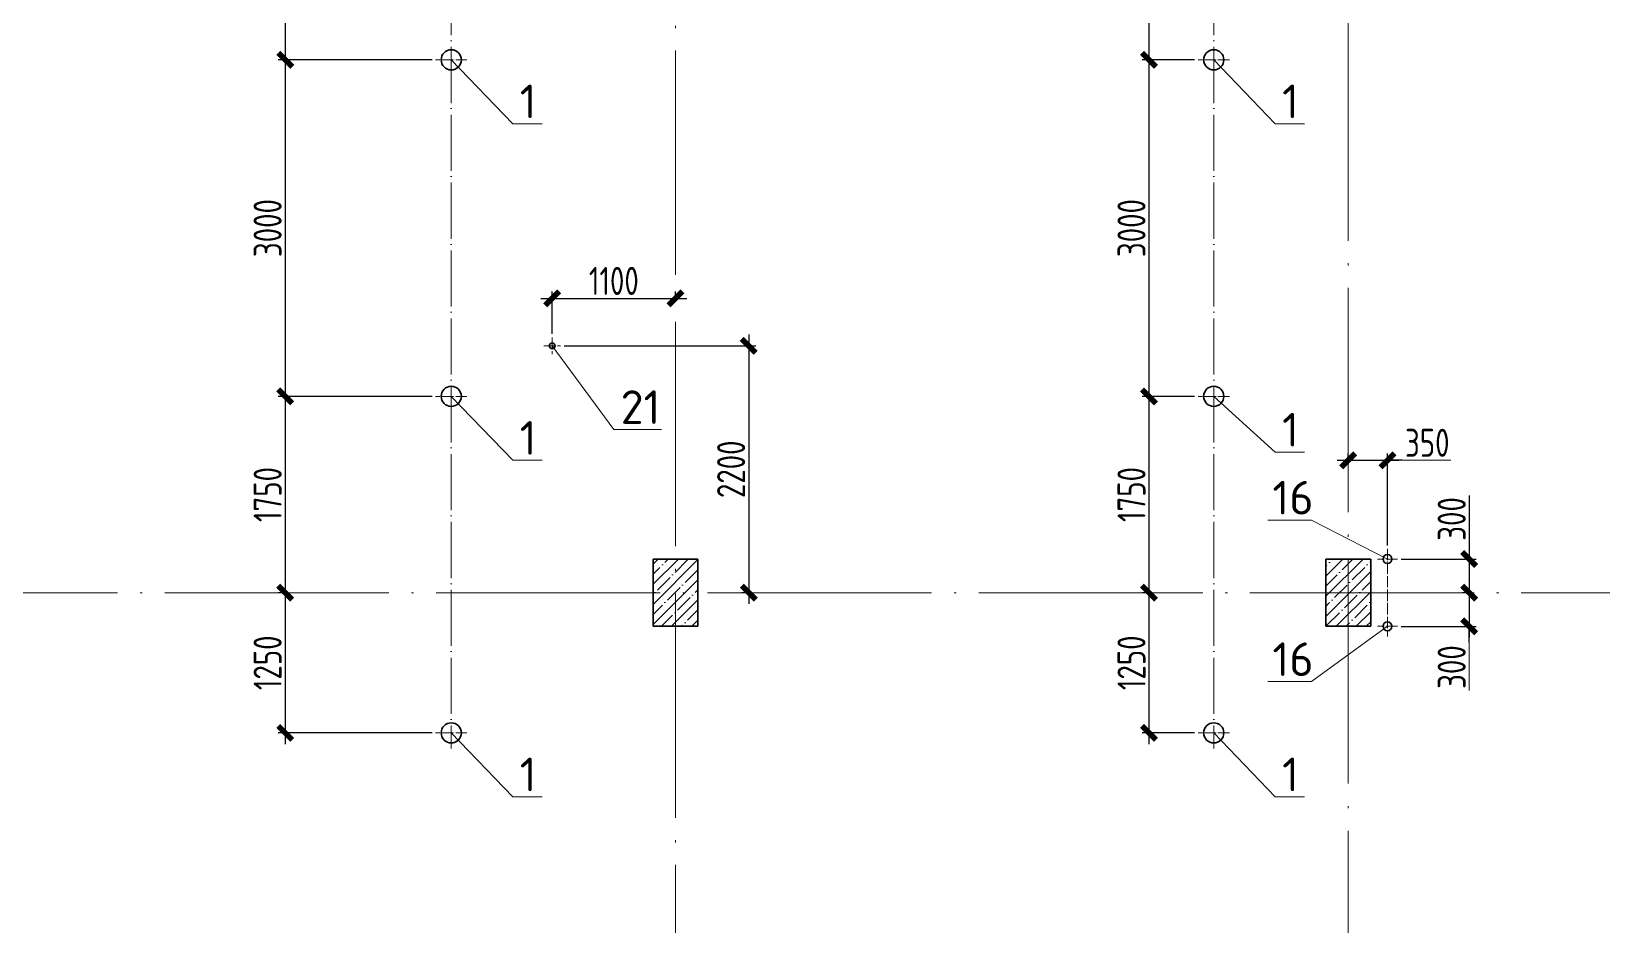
# Model space of a CAD drawing. Extents: x -965262 to 1142518, y -357520 to 71675.
# Drawn here: x 414592 to 428597, y -221560 to -213598 of the extents above; entities that cross this region are included whole.
import ezdxf

# ---------------------------------------------------------------- set-up
doc = ezdxf.new("R2010")
doc.units = 0
doc.header["$LTSCALE"] = 10
doc.linetypes.add('DOTE', pattern=[2.42, 2, -0.2, 0.02, -0.2])
doc.layers.get('0').update_dxf_attribs({"linetype": 'CONTINUOUS', "lineweight": 30})
doc.layers.get('Defpoints').update_dxf_attribs({"linetype": 'CONTINUOUS'})
doc.layers.add('DOTE', color=7, linetype='DOTE', lineweight=9)
doc.styles.add('GOST 2.304', font='isocpeur.ttf', dxfattribs={"width": 0.75, "height": 250})
doc.styles.get("Standard").update_dxf_attribs({"font": 'isocpeur.ttf', "height": 300})
doc.dimstyles.new('SPDS', dxfattribs={"dimscale": 50, "dimtxt": 2.5, "dimasz": 2.5, "dimexe": 1.25, "dimexo": 0.625, "dimtad": 1, "dimdec": 0, "dimrnd": 0.001, "dimtxsty": 'GOST 2.304', "dimblk": 'ARCHTICK', "dimblk1": 'ARCHTICK', "dimblk2": 'ARCHTICK', "dimcen": 2.5, "dimdle": 2, "dimadec": 0, "dimazin": 2, "dimtfac": 0.75, "dimtdec": 4, "dimtmove": 1, "dimatfit": 3, "dimfxl": 1, "dimtolj": 1, "dimarcsym": 0})
pattern_1 = [(45, (347794.75, -221720.88), (-89.80256, 89.80256), []), (45, (347884.56, -221720.88), (-89.80256, 89.80256), [158.75, -31.75, 0, -31.75])]

# ---------------------------------------------------------------- blocks, each defined once
blk = doc.blocks.new('_ArchTick')
at = {"color": 0, "linetype": 'ByBlock', "lineweight": 0, "const_width": 0.4}
blk.add_lwpolyline([(-0.5, -0.5), (0.5, 0.5)], dxfattribs=at)
blk = doc.blocks.new('*D1934')
at = {"color": 0, "lineweight": -2, "ltscale": 100, "transparency": 16777216}
for p, q in [((416856, -212501), (416856, -213951)), ((416824, -212601), (416793, -212601)), ((418166, -213851), (416793, -213851))]:
    blk.add_line(p, q, dxfattribs=at)
at = {"layer": 'Defpoints', "color": 0, "lineweight": 15, "ltscale": 100, "transparency": 16777216}
for p in [(416856, -212601), (416856, -213851), (418197, -213851)]:
    blk.add_point(p, dxfattribs=at)
at = {"color": 0, "lineweight": -2, "ltscale": 100, "transparency": 16777216, "xscale": 125, "yscale": 125, "zscale": 125}
for p, rotation in [((416856, -212601), 90), ((416856, -213851), 270)]:
    blk.add_blockref('_ArchTick', p, dxfattribs=dict(at, rotation=rotation))
at = {"color": 0, "lineweight": 15, "ltscale": 100, "transparency": 16777216, "insert": (416699, -213226), "char_height": 250, "attachment_point": 5, "rotation": 90, "style": 'GOST 2.304', "bg_fill": 3, "box_fill_scale": 1.1, "bg_fill_color": 256, "bg_fill_true_color": 13158600, "bg_fill_transparency": 0}
blk.add_mtext('\\A1;1250', dxfattribs=at)
blk = doc.blocks.new('*D1935')
at = {"color": 0, "lineweight": -2, "ltscale": 100, "transparency": 16777216}
for p, q in [((416856, -213751), (416856, -216951)), ((418166, -213851), (416793, -213851)), ((418166, -216851), (416793, -216851))]:
    blk.add_line(p, q, dxfattribs=at)
at = {"layer": 'Defpoints', "color": 0, "lineweight": 15, "ltscale": 100, "transparency": 16777216}
for p in [(418197, -213851), (416856, -216851), (418197, -216851)]:
    blk.add_point(p, dxfattribs=at)
at = {"color": 0, "lineweight": -2, "ltscale": 100, "transparency": 16777216, "xscale": 125, "yscale": 125, "zscale": 125}
for p, rotation in [((416856, -213851), 90), ((416856, -216851), 270)]:
    blk.add_blockref('_ArchTick', p, dxfattribs=dict(at, rotation=rotation))
at = {"color": 0, "lineweight": 15, "ltscale": 100, "transparency": 16777216, "insert": (416699, -215351), "char_height": 250, "attachment_point": 5, "rotation": 90, "style": 'GOST 2.304', "bg_fill": 3, "box_fill_scale": 1.1, "bg_fill_color": 256, "bg_fill_true_color": 13158600, "bg_fill_transparency": 0}
blk.add_mtext('\\A1;3000', dxfattribs=at)
blk = doc.blocks.new('*D1936')
at = {"color": 0, "lineweight": -2, "ltscale": 100, "transparency": 16777216}
for p, q in [((416856, -216751), (416856, -218701)), ((418166, -216851), (416793, -216851)), ((416824, -218601), (416793, -218601))]:
    blk.add_line(p, q, dxfattribs=at)
at = {"layer": 'Defpoints', "color": 0, "lineweight": 15, "ltscale": 100, "transparency": 16777216}
for p in [(418197, -216851), (416856, -218601), (416856, -218601)]:
    blk.add_point(p, dxfattribs=at)
at = {"color": 0, "lineweight": -2, "ltscale": 100, "transparency": 16777216, "xscale": 125, "yscale": 125, "zscale": 125}
for p, rotation in [((416856, -216851), 90), ((416856, -218601), 270)]:
    blk.add_blockref('_ArchTick', p, dxfattribs=dict(at, rotation=rotation))
at = {"color": 0, "lineweight": 15, "ltscale": 100, "transparency": 16777216, "insert": (416699, -217726), "char_height": 250, "attachment_point": 5, "rotation": 90, "style": 'GOST 2.304', "bg_fill": 3, "box_fill_scale": 1.1, "bg_fill_color": 256, "bg_fill_true_color": 13158600, "bg_fill_transparency": 0}
blk.add_mtext('\\A1;1750', dxfattribs=at)
blk = doc.blocks.new('*D1937')
at = {"color": 0, "lineweight": -2, "ltscale": 100, "transparency": 16777216}
for p, q in [((416824, -218601), (416793, -218601)), ((416856, -218501), (416856, -219951)), ((418166, -219851), (416793, -219851))]:
    blk.add_line(p, q, dxfattribs=at)
at = {"layer": 'Defpoints', "color": 0, "lineweight": 15, "ltscale": 100, "transparency": 16777216}
for p in [(416856, -218601), (416856, -219851), (418197, -219851)]:
    blk.add_point(p, dxfattribs=at)
at = {"color": 0, "lineweight": -2, "ltscale": 100, "transparency": 16777216, "xscale": 125, "yscale": 125, "zscale": 125}
for p, rotation in [((416856, -218601), 90), ((416856, -219851), 270)]:
    blk.add_blockref('_ArchTick', p, dxfattribs=dict(at, rotation=rotation))
at = {"color": 0, "lineweight": 15, "ltscale": 100, "transparency": 16777216, "insert": (416699, -219226), "char_height": 250, "attachment_point": 5, "rotation": 90, "style": 'GOST 2.304', "bg_fill": 3, "box_fill_scale": 1.1, "bg_fill_color": 256, "bg_fill_true_color": 13158600, "bg_fill_transparency": 0}
blk.add_mtext('\\A1;1250', dxfattribs=at)
blk = doc.blocks.new('*D1947')
at = {"color": 0, "lineweight": -2, "ltscale": 100, "transparency": 16777216}
for p, q in [((424560, -212501), (424560, -213951)), ((424529, -212601), (424498, -212601)), ((424966, -213851), (424498, -213851))]:
    blk.add_line(p, q, dxfattribs=at)
at = {"layer": 'Defpoints', "color": 0, "lineweight": 15, "ltscale": 100, "transparency": 16777216}
for p in [(424560, -212601), (424560, -213851), (424997, -213851)]:
    blk.add_point(p, dxfattribs=at)
at = {"color": 0, "lineweight": -2, "ltscale": 100, "transparency": 16777216, "xscale": 125, "yscale": 125, "zscale": 125}
for p, rotation in [((424560, -212601), 90), ((424560, -213851), 270)]:
    blk.add_blockref('_ArchTick', p, dxfattribs=dict(at, rotation=rotation))
at = {"color": 0, "lineweight": 15, "ltscale": 100, "transparency": 16777216, "insert": (424404, -213226), "char_height": 250, "attachment_point": 5, "rotation": 90, "style": 'GOST 2.304', "bg_fill": 3, "box_fill_scale": 1.1, "bg_fill_color": 256, "bg_fill_true_color": 13158600, "bg_fill_transparency": 0}
blk.add_mtext('\\A1;1250', dxfattribs=at)
blk = doc.blocks.new('*D1948')
at = {"color": 0, "lineweight": -2, "ltscale": 100, "transparency": 16777216}
for p, q in [((424560, -213751), (424560, -216951)), ((424966, -213851), (424498, -213851)), ((424966, -216851), (424498, -216851))]:
    blk.add_line(p, q, dxfattribs=at)
at = {"layer": 'Defpoints', "color": 0, "lineweight": 15, "ltscale": 100, "transparency": 16777216}
for p in [(424997, -213851), (424560, -216851), (424997, -216851)]:
    blk.add_point(p, dxfattribs=at)
at = {"color": 0, "lineweight": -2, "ltscale": 100, "transparency": 16777216, "xscale": 125, "yscale": 125, "zscale": 125}
for p, rotation in [((424560, -213851), 90), ((424560, -216851), 270)]:
    blk.add_blockref('_ArchTick', p, dxfattribs=dict(at, rotation=rotation))
at = {"color": 0, "lineweight": 15, "ltscale": 100, "transparency": 16777216, "insert": (424404, -215351), "char_height": 250, "attachment_point": 5, "rotation": 90, "style": 'GOST 2.304', "bg_fill": 3, "box_fill_scale": 1.1, "bg_fill_color": 256, "bg_fill_true_color": 13158600, "bg_fill_transparency": 0}
blk.add_mtext('\\A1;3000', dxfattribs=at)
blk = doc.blocks.new('*D1939')
at = {"color": 0, "lineweight": -2, "ltscale": 100, "transparency": 16777216}
for p, q in [((424560, -216751), (424560, -218701)), ((424966, -216851), (424498, -216851)), ((424529, -218601), (424498, -218601))]:
    blk.add_line(p, q, dxfattribs=at)
at = {"layer": 'Defpoints', "color": 0, "lineweight": 15, "ltscale": 100, "transparency": 16777216}
for p in [(424997, -216851), (424560, -218601), (424560, -218601)]:
    blk.add_point(p, dxfattribs=at)
at = {"color": 0, "lineweight": -2, "ltscale": 100, "transparency": 16777216, "xscale": 125, "yscale": 125, "zscale": 125}
for p, rotation in [((424560, -216851), 90), ((424560, -218601), 270)]:
    blk.add_blockref('_ArchTick', p, dxfattribs=dict(at, rotation=rotation))
at = {"color": 0, "lineweight": 15, "ltscale": 100, "transparency": 16777216, "insert": (424404, -217726), "char_height": 250, "attachment_point": 5, "rotation": 90, "style": 'GOST 2.304', "bg_fill": 3, "box_fill_scale": 1.1, "bg_fill_color": 256, "bg_fill_true_color": 13158600, "bg_fill_transparency": 0}
blk.add_mtext('\\A1;1750', dxfattribs=at)
blk = doc.blocks.new('*D1949')
at = {"color": 0, "lineweight": -2, "ltscale": 100, "transparency": 16777216}
for p, q in [((424529, -218601), (424498, -218601)), ((424560, -218501), (424560, -219951)), ((424966, -219851), (424498, -219851))]:
    blk.add_line(p, q, dxfattribs=at)
at = {"layer": 'Defpoints', "color": 0, "lineweight": 15, "ltscale": 100, "transparency": 16777216}
for p in [(424560, -218601), (424560, -219851), (424997, -219851)]:
    blk.add_point(p, dxfattribs=at)
at = {"color": 0, "lineweight": -2, "ltscale": 100, "transparency": 16777216, "xscale": 125, "yscale": 125, "zscale": 125}
for p, rotation in [((424560, -218601), 90), ((424560, -219851), 270)]:
    blk.add_blockref('_ArchTick', p, dxfattribs=dict(at, rotation=rotation))
at = {"color": 0, "lineweight": 15, "ltscale": 100, "transparency": 16777216, "insert": (424404, -219226), "char_height": 250, "attachment_point": 5, "rotation": 90, "style": 'GOST 2.304', "bg_fill": 3, "box_fill_scale": 1.1, "bg_fill_color": 256, "bg_fill_true_color": 13158600, "bg_fill_transparency": 0}
blk.add_mtext('\\A1;1250', dxfattribs=at)
blk = doc.blocks.new('*D1951')
at = {"color": 0, "lineweight": -2, "ltscale": 100, "transparency": 16777216}
for p, q in [((419237, -216295), (419237, -215915)), ((420337, -215947), (420337, -215915)), ((419137, -215978), (420437, -215978))]:
    blk.add_line(p, q, dxfattribs=at)
at = {"layer": 'Defpoints', "color": 0, "lineweight": 15, "ltscale": 100, "transparency": 16777216}
for p in [(420337, -215978), (420337, -215978), (419237, -216326)]:
    blk.add_point(p, dxfattribs=at)
at = {"color": 0, "lineweight": -2, "ltscale": 100, "transparency": 16777216, "xscale": 125, "yscale": 125, "zscale": 125, "rotation": 180}
blk.add_blockref('_ArchTick', (419237, -215978), dxfattribs=at)
at = {"color": 0, "lineweight": -2, "ltscale": 100, "transparency": 16777216, "xscale": 125, "yscale": 125, "zscale": 125}
blk.add_blockref('_ArchTick', (420337, -215978), dxfattribs=at)
at = {"color": 0, "lineweight": 15, "ltscale": 100, "transparency": 16777216, "insert": (419787, -215822), "char_height": 250, "attachment_point": 5, "style": 'GOST 2.304', "bg_fill": 3, "box_fill_scale": 1.1, "bg_fill_color": 256, "bg_fill_true_color": 13158600, "bg_fill_transparency": 0}
blk.add_mtext('\\A1;1100', dxfattribs=at)
blk = doc.blocks.new('*D1942')
at = {"color": 0, "lineweight": -2, "ltscale": 100, "transparency": 16777216}
for p, q in [((420990, -216301), (420990, -218701)), ((419343, -216401), (421052, -216401)), ((420958, -218601), (420927, -218601))]:
    blk.add_line(p, q, dxfattribs=at)
at = {"layer": 'Defpoints', "color": 0, "lineweight": 15, "ltscale": 100, "transparency": 16777216}
for p in [(419312, -216401), (420990, -218601), (420990, -218601)]:
    blk.add_point(p, dxfattribs=at)
at = {"color": 0, "lineweight": -2, "ltscale": 100, "transparency": 16777216, "xscale": 125, "yscale": 125, "zscale": 125}
for p, rotation in [((420990, -216401), 90), ((420990, -218601), 270)]:
    blk.add_blockref('_ArchTick', p, dxfattribs=dict(at, rotation=rotation))
at = {"color": 0, "lineweight": 15, "ltscale": 100, "transparency": 16777216, "insert": (420833, -217501), "char_height": 250, "attachment_point": 5, "rotation": 90, "style": 'GOST 2.304', "bg_fill": 3, "box_fill_scale": 1.1, "bg_fill_color": 256, "bg_fill_true_color": 13158600, "bg_fill_transparency": 0}
blk.add_mtext('\\A1;2200', dxfattribs=at)
blk = doc.blocks.new('*D1952')
at = {"color": 0, "lineweight": -2, "ltscale": 100, "transparency": 16777216}
for p, q in [((426237, -217421), (426787, -217421)), ((426337, -217390), (426337, -217359)), ((426687, -218180), (426687, -217359)), ((427252, -217421), (426687, -217421))]:
    blk.add_line(p, q, dxfattribs=at)
at = {"layer": 'Defpoints', "color": 0, "lineweight": 15, "ltscale": 100, "transparency": 16777216}
for p in [(426337, -217421), (426687, -217421), (426687, -218211)]:
    blk.add_point(p, dxfattribs=at)
at = {"color": 0, "lineweight": -2, "ltscale": 100, "transparency": 16777216, "xscale": 125, "yscale": 125, "zscale": 125, "rotation": 180}
blk.add_blockref('_ArchTick', (426337, -217421), dxfattribs=at)
at = {"color": 0, "lineweight": 15, "ltscale": 100, "transparency": 16777216, "insert": (427042, -217265), "char_height": 250, "attachment_point": 5, "style": 'GOST 2.304', "bg_fill": 3, "box_fill_scale": 1.1, "bg_fill_color": 256, "bg_fill_true_color": 13158600, "bg_fill_transparency": 0}
blk.add_mtext('\\A1;350', dxfattribs=at)
at = {"color": 0, "lineweight": -2, "ltscale": 100, "transparency": 16777216, "xscale": 125, "yscale": 125, "zscale": 125}
blk.add_blockref('_ArchTick', (426687, -217421), dxfattribs=at)
blk = doc.blocks.new('*D1943')
at = {"color": 0, "lineweight": -2, "ltscale": 100, "transparency": 16777216}
for p, q in [((427416, -217735), (427416, -218301)), ((426808, -218301), (427479, -218301)), ((427416, -218201), (427416, -218701)), ((427385, -218601), (427354, -218601))]:
    blk.add_line(p, q, dxfattribs=at)
at = {"layer": 'Defpoints', "color": 0, "lineweight": 15, "ltscale": 100, "transparency": 16777216}
for p in [(426777, -218301), (427416, -218601), (427416, -218601)]:
    blk.add_point(p, dxfattribs=at)
at = {"color": 0, "lineweight": -2, "ltscale": 100, "transparency": 16777216, "xscale": 125, "yscale": 125, "zscale": 125, "rotation": 270}
blk.add_blockref('_ArchTick', (427416, -218601), dxfattribs=at)
at = {"color": 0, "lineweight": 15, "ltscale": 100, "transparency": 16777216, "insert": (427260, -217944), "char_height": 250, "attachment_point": 5, "rotation": 90, "style": 'GOST 2.304', "bg_fill": 3, "box_fill_scale": 1.1, "bg_fill_color": 256, "bg_fill_true_color": 13158600, "bg_fill_transparency": 0}
blk.add_mtext('\\A1;300', dxfattribs=at)
at = {"color": 0, "lineweight": -2, "ltscale": 100, "transparency": 16777216, "xscale": 125, "yscale": 125, "zscale": 125, "rotation": 90}
blk.add_blockref('_ArchTick', (427416, -218301), dxfattribs=at)
blk = doc.blocks.new('*D1944')
at = {"color": 0, "lineweight": -2, "ltscale": 100, "transparency": 16777216}
for p, q in [((427385, -218601), (427354, -218601)), ((427416, -218501), (427416, -219001)), ((426808, -218901), (427479, -218901)), ((427416, -219473), (427416, -218901))]:
    blk.add_line(p, q, dxfattribs=at)
at = {"layer": 'Defpoints', "color": 0, "lineweight": 15, "ltscale": 100, "transparency": 16777216}
for p in [(427416, -218601), (426777, -218901), (427416, -218901)]:
    blk.add_point(p, dxfattribs=at)
at = {"color": 0, "lineweight": -2, "ltscale": 100, "transparency": 16777216, "xscale": 125, "yscale": 125, "zscale": 125, "rotation": 90}
blk.add_blockref('_ArchTick', (427416, -218601), dxfattribs=at)
at = {"color": 0, "lineweight": 15, "ltscale": 100, "transparency": 16777216, "insert": (427260, -219264), "char_height": 250, "attachment_point": 5, "rotation": 90, "style": 'GOST 2.304', "bg_fill": 3, "box_fill_scale": 1.1, "bg_fill_color": 256, "bg_fill_true_color": 13158600, "bg_fill_transparency": 0}
blk.add_mtext('\\A1;300', dxfattribs=at)
at = {"color": 0, "lineweight": -2, "ltscale": 100, "transparency": 16777216, "xscale": 125, "yscale": 125, "zscale": 125, "rotation": 270}
blk.add_blockref('_ArchTick', (427416, -218901), dxfattribs=at)

msp = doc.modelspace()

# ---------------------------------------------------------------- hatches: boundary and pattern name
at = {"lineweight": 15}
h = msp.add_hatch(dxfattribs=at)
h.set_pattern_fill('ANSI35', scale=20, style=0)
h.set_pattern_definition(pattern_1)
h.paths.add_polyline_path([(420537.2, -218300.9), (420137.2, -218300.9), (420137.2, -218900.9), (420537.2, -218900.9)])
h = msp.add_hatch(dxfattribs=at)
h.set_pattern_fill('ANSI35', scale=20, style=0)
h.set_pattern_definition(pattern_1)
h.paths.add_polyline_path([(426537.2, -218300.9), (426137.2, -218300.9), (426137.2, -218900.9), (426537.2, -218900.9)])

# ---------------------------------------------------------------- linework, layer by layer
at = {"lineweight": 15, "ltscale": 100}
for p, q in [((418337.2, -213850.9, 9801.8), (418886, -214421.1, 9801.8)), ((425137.2, -213850.9, 9801.8), (425686, -214421.1, 9801.8)), ((418337.2, -216850.9, 9801.8), (418886, -217421.1, 9801.8)), ((425137.2, -216850.9, 9801.8), (425686, -217348.5, 9801.8)), ((426687.2, -218900.9, 9801.8), (426008.1, -219394.1)), ((418337.2, -219850.9, 9801.8), (418886, -220421.1, 9801.8)), ((425137.2, -219850.9, 9801.8), (425686, -220421.1, 9801.8))]:
    msp.add_line(p, q, dxfattribs=at)
at = {"color": 7, "lineweight": 30}
for p, q in [((420137.2, -218300.9, 11253.1), (420137.2, -218900.9, 11253.1)), ((420537.2, -218300.9, 11253.1), (420137.2, -218300.9, 11253.1)), ((420537.2, -218900.9, 11253.1), (420537.2, -218300.9, 11253.1)), ((426137.2, -218300.9, 11253.1), (426137.2, -218900.9, 11253.1)), ((426537.2, -218300.9, 11253.1), (426137.2, -218300.9, 11253.1)), ((426537.2, -218900.9, 11253.1), (426537.2, -218300.9, 11253.1)), ((420137.2, -218900.9, 11253.1), (420537.2, -218900.9, 11253.1)), ((426137.2, -218900.9, 11253.1), (426537.2, -218900.9, 11253.1))]:
    msp.add_line(p, q, dxfattribs=at)
at = {"lineweight": 15, "ltscale": 100, "extrusion": (0, 1, 0)}
for points, elevation in [([(-418886, 9801.8), (-419147, 9801.8)], -214421.1), ([(-425686, 9801.8), (-425947, 9801.8)], -214421.1), ([(-425686, 9801.8), (-425947, 9801.8)], -217348.5), ([(-418886, 9801.8), (-419147, 9801.8)], -217421.1), ([(-425619.8, 0), (-426008.1, 0)], -217954.3), ([(-425619.8, 0), (-426008.1, 0)], -219394.1), ([(-418886, 9801.8), (-419147, 9801.8)], -220421.1), ([(-425686, 9801.8), (-425947, 9801.8)], -220421.1)]:
    msp.add_lwpolyline(points, dxfattribs=dict(at, elevation=elevation))
at = {"color": 5, "ltscale": 100}
for centre, radius in [((418337.2, -213850.9, 9801.8), 90), ((425137.2, -213850.9, 9801.8), 90), ((419237.2, -216400.9, 9801.8), 25), ((418337.2, -216850.9, 9801.8), 90), ((425137.2, -216850.9, 9801.8), 90), ((426687.2, -218300.9, 9801.8), 40), ((426687.2, -218900.9, 9801.8), 40), ((418337.2, -219850.9, 9801.8), 90), ((425137.2, -219850.9, 9801.8), 90)]:
    msp.add_circle(centre, radius, dxfattribs=at)
at = {"layer": 'DOTE', "color": 7, "ltscale": 100, "extrusion": (0, -1, 0)}
for p, q in [((426337.2, -201363.1, 9801.8), (426337.2, -232551.2, 9801.8)), ((420337.2, -201667.3, 9801.8), (420337.2, -232551.2, 9801.8))]:
    msp.add_line(p, q, dxfattribs=at)
at = {"layer": 'DOTE', "color": 7, "ltscale": 25}
for p, q in [((418337.2, -210710.9, 9801.8), (418337.2, -219990.9, 9801.8)), ((425137.2, -210710.9, 9801.8), (425137.2, -219990.9, 9801.8))]:
    msp.add_line(p, q, dxfattribs=at)
at = {"layer": 'DOTE', "color": 7, "ltscale": 100}
msp.add_line((439560.9, -218600.9, 9801.8), (400589, -218600.9, 9801.8), dxfattribs=at)

# ---------------------------------------------------------------- texts
at = {"lineweight": 15, "ltscale": 100, "char_height": 300, "width": 815.97, "attachment_point": 1}
for s, insert in [('1', (418947.5, -214071.1, 9801.8)), ('1', (425747.5, -214071.1, 9801.8)), ('1', (418947.5, -217071.1, 9801.8)), ('1', (425747.5, -216998.5, 9801.8)), ('16', (425661, -217604.3, 9801.8)), ('16', (425661, -219044.1, 9801.8)), ('1', (418947.5, -220071.1, 9801.8)), ('1', (425747.5, -220071.1, 9801.8))]:
    msp.add_mtext(s, dxfattribs=dict(at, insert=insert))

# ---------------------------------------------------------------- next in the draw order: dimensions: what is measured, and where the dimension line sits
at = {"lineweight": 15, "ltscale": 100}
for base, p1, p2, picture, middle in [((416855.5, -213850.9, 9801.8), (416855.5, -212600.9, 9801.8), (418197.2, -213850.9, 9801.8), '*D1934', (416699.3, -213225.9, 9801.8)), ((424560.2, -213850.9, 9801.8), (424560.2, -212600.9, 9801.8), (424997.2, -213850.9, 9801.8), '*D1947', (424403.9, -213225.9, 9801.8))]:
    dim = msp.add_linear_dim(base=base, p1=p1, p2=p2, angle=90, dimstyle='SPDS', override={"dimfxl": 1.25, "dimtfill": 1, "dimtfillclr": 256}, dxfattribs=at)
    dim.commit()
    dim.dimension.update_dxf_attribs({"geometry": picture, "text_midpoint": middle})
dim = msp.add_linear_dim(base=(420337.2, -215978, 9801.8), p1=(419237.2, -216325.9, 9801.8), p2=(420337.2, -215978, 9801.8), dimstyle='SPDS', override={"dimfxl": 1.25, "dimtfill": 1, "dimtfillclr": 256}, dxfattribs=at)
dim.commit()
dim.dimension.update_dxf_attribs({"geometry": '*D1951', "text_midpoint": (419787.2, -215821.7, 9801.8)})
dim = msp.add_linear_dim(base=(426687.2, -217421.1, 9801.8), p1=(426337.2, -217421.1, 9801.8), p2=(426687.2, -218210.9, 9801.8), dimstyle='SPDS', override={"dimfxl": 1.25, "dimtfill": 1, "dimtfillclr": 256}, dxfattribs=at)
dim.commit()
dim.dimension.update_dxf_attribs({"geometry": '*D1952', "text_midpoint": (427042.4, -217465, 9801.8), "dimtype": 160})

# ---------------------------------------------------------------- next in the draw order: linework, layer by layer
msp.add_line((426687.2, -218300.9, 9801.8), (426008.1, -217954.3), dxfattribs=at)
at = {"layer": 'DOTE', "color": 7, "ltscale": 5}
for p, q in [((419237.2, -216325.9, 9801.8), (419237.2, -216475.9, 9801.8)), ((426687.2, -218210.9, 9801.8), (426687.2, -218990.9, 9801.8))]:
    msp.add_line(p, q, dxfattribs=at)

# ---------------------------------------------------------------- next in the draw order: dimensions: what is measured, and where the dimension line sits
at = {"lineweight": 15, "ltscale": 100}
for base, p1, p2, picture, middle in [((416855.5, -216850.9, 9801.8), (418197.2, -213850.9, 9801.8), (418197.2, -216850.9, 9801.8), '*D1935', (416699.3, -215350.9, 9801.8)), ((424560.2, -216850.9, 9801.8), (424997.2, -213850.9, 9801.8), (424997.2, -216850.9, 9801.8), '*D1948', (424403.9, -215350.9, 9801.8)), ((420989.6, -218600.9, 9801.8), (419312.2, -216400.9, 9801.8), (420989.6, -218600.9, 9801.8), '*D1942', (420833.3, -217500.9, 9801.8))]:
    dim = msp.add_linear_dim(base=base, p1=p1, p2=p2, angle=90, dimstyle='SPDS', override={"dimfxl": 1.25, "dimtfill": 1, "dimtfillclr": 256}, dxfattribs=at)
    dim.commit()
    dim.dimension.update_dxf_attribs({"geometry": picture, "text_midpoint": middle})
dim = msp.add_linear_dim(base=(427416.4, -218600.9, 9801.8), p1=(426777.2, -218300.9, 9801.8), p2=(427416.4, -218600.9, 9801.8), angle=90, dimstyle='SPDS', override={"dimfxl": 1.25, "dimtfill": 1, "dimtfillclr": 256}, dxfattribs=at)
dim.commit()
dim.dimension.update_dxf_attribs({"geometry": '*D1943', "text_midpoint": (427508.2, -217944.3, 9801.8), "dimtype": 160})

# ---------------------------------------------------------------- next in the draw order: linework, layer by layer
msp.add_line((419237.2, -216400.9, 9801.8), (419786, -217147.1, 9801.8), dxfattribs=at)
at = {"lineweight": 15, "ltscale": 100, "extrusion": (0, 1, 0), "elevation": -217147.1}
msp.add_lwpolyline([(-419786, 9801.8), (-420210.6, 0)], dxfattribs=at)
at = {"layer": 'DOTE', "color": 7, "ltscale": 5}
for p, q in [((418477.2, -213850.9, 9801.8), (418197.2, -213850.9, 9801.8)), ((425277.2, -213850.9, 9801.8), (424997.2, -213850.9, 9801.8)), ((419162.2, -216400.9, 9801.8), (419312.2, -216400.9, 9801.8)), ((426777.2, -218300.9, 9801.8), (426597.2, -218300.9, 9801.8))]:
    msp.add_line(p, q, dxfattribs=at)

# ---------------------------------------------------------------- next in the draw order: texts
at = {"lineweight": 15, "ltscale": 100, "insert": (419847.5, -216797.1, 9801.8), "char_height": 300, "width": 815.97, "attachment_point": 1}
msp.add_mtext('21', dxfattribs=at)

# ---------------------------------------------------------------- next in the draw order: dimensions: what is measured, and where the dimension line sits
at = {"lineweight": 15, "ltscale": 100}
for base, p1, p2, picture, middle in [((416855.5, -218600.9, 9801.8), (418197.2, -216850.9, 9801.8), (416855.5, -218600.9, 9801.8), '*D1936', (416699.3, -217725.9, 9801.8)), ((424560.2, -218600.9, 9801.8), (424997.2, -216850.9, 9801.8), (424560.2, -218600.9, 9801.8), '*D1939', (424403.9, -217725.9, 9801.8))]:
    dim = msp.add_linear_dim(base=base, p1=p1, p2=p2, angle=90, dimstyle='SPDS', override={"dimfxl": 1.25, "dimtfill": 1, "dimtfillclr": 256}, dxfattribs=at)
    dim.commit()
    dim.dimension.update_dxf_attribs({"geometry": picture, "text_midpoint": middle})
dim = msp.add_linear_dim(base=(427416.4, -218900.9, 9801.8), p1=(427416.4, -218600.9, 9801.8), p2=(426777.2, -218900.9, 9801.8), angle=90, dimstyle='SPDS', override={"dimfxl": 1.25, "dimtfill": 1, "dimtfillclr": 256}, dxfattribs=at)
dim.commit()
dim.dimension.update_dxf_attribs({"geometry": '*D1944', "text_midpoint": (427416.4, -219264.1, 9801.8), "dimtype": 160})

# ---------------------------------------------------------------- next in the draw order: linework, layer by layer
at = {"layer": 'DOTE', "color": 7, "ltscale": 5}
for p, q in [((418477.2, -216850.9, 9801.8), (418197.2, -216850.9, 9801.8)), ((425277.2, -216850.9, 9801.8), (424997.2, -216850.9, 9801.8)), ((426777.2, -218900.9, 9801.8), (426597.2, -218900.9, 9801.8))]:
    msp.add_line(p, q, dxfattribs=at)

# ---------------------------------------------------------------- next in the draw order: dimensions: what is measured, and where the dimension line sits
at = {"lineweight": 15, "ltscale": 100}
for base, p1, p2, picture, middle in [((416855.5, -219850.9, 9801.8), (416855.5, -218600.9, 9801.8), (418197.2, -219850.9, 9801.8), '*D1937', (416699.3, -219225.9, 9801.8)), ((424560.2, -219850.9, 9801.8), (424560.2, -218600.9, 9801.8), (424997.2, -219850.9, 9801.8), '*D1949', (424403.9, -219225.9, 9801.8))]:
    dim = msp.add_linear_dim(base=base, p1=p1, p2=p2, angle=90, dimstyle='SPDS', override={"dimfxl": 1.25, "dimtfill": 1, "dimtfillclr": 256}, dxfattribs=at)
    dim.commit()
    dim.dimension.update_dxf_attribs({"geometry": picture, "text_midpoint": middle})

# ---------------------------------------------------------------- next in the draw order: linework, layer by layer
at = {"layer": 'DOTE', "color": 7, "ltscale": 5}
for p, q in [((418477.2, -219850.9, 9801.8), (418197.2, -219850.9, 9801.8)), ((425277.2, -219850.9, 9801.8), (424997.2, -219850.9, 9801.8))]:
    msp.add_line(p, q, dxfattribs=at)

doc.saveas('drawing.dxf')
